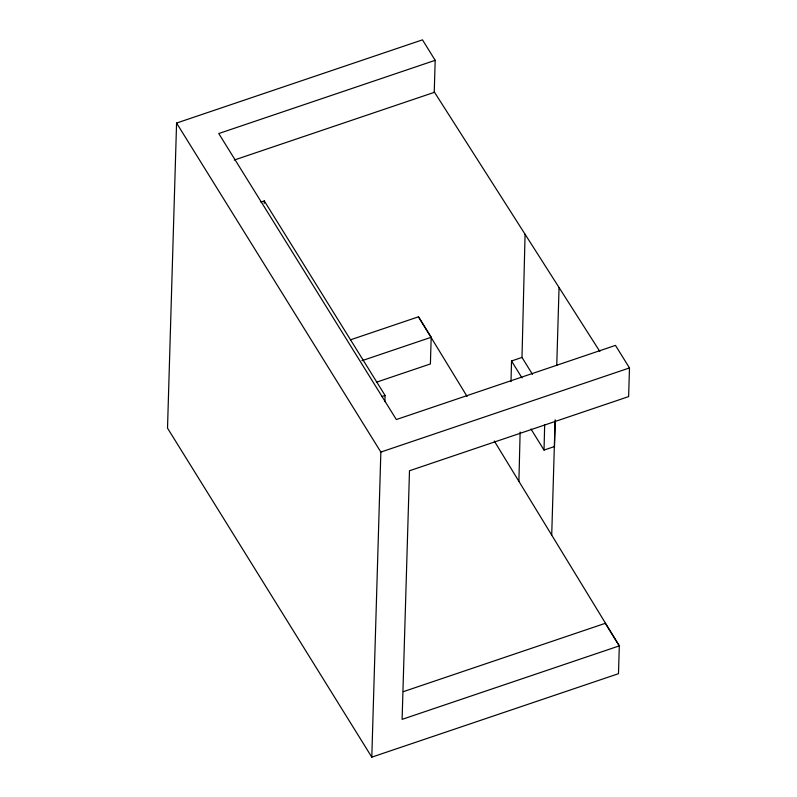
<?xml version="1.0" encoding="UTF-8"?>
<svg xmlns="http://www.w3.org/2000/svg" width="797" height="797" viewBox="0 0 797 797"><rect width="100%" height="100%" fill="white"/><g stroke="black" fill="none" stroke-linecap="round" stroke-linejoin="round"><path stroke-width="1.2" d="M511.007 381.624L511.525 360.991L521.995 357.425L525.084 234.258M518.897 481.338L520.132 432.054M555.17 419.82L554.503 446.519L544.032 450.086L544.67 424.592M234.268 160.038L434.235 92.372L435.182 60.313L422.48 39.85L176.575 123.057L167.519 428.138L371.8 757.15L618.482 673.684L619.309 645.869L494.279 441M264.225 203.404L264.295 200.924L260.878 202.079M371.8 757.15L380.856 452.068L176.575 123.057M384.901 401.658L385.081 395.461L264.295 200.924M350.401 339.851L418.485 316.808L431.187 337.27L430.4 363.95L376.393 382.221M551.713 535.116L555.091 421.224M556.744 365.514L559.056 287.528M435.182 60.313L218.757 133.537L396.338 419.541L615.473 345.39L629.481 367.945L628.624 396.607L409.489 470.758L402.106 719.362L619.309 645.869L605.312 623.314L403.372 691.647M361.928 360.702L431.187 337.27M381.663 396.617L385.081 395.461M380.856 452.068L629.481 367.945M434.226 91.814L599.862 351.507M521.995 357.425L532.476 374.341M511.525 360.991L521.995 377.898M530.932 428.955L544.032 450.086M418.485 316.808L467.072 396.418"/></g></svg>
